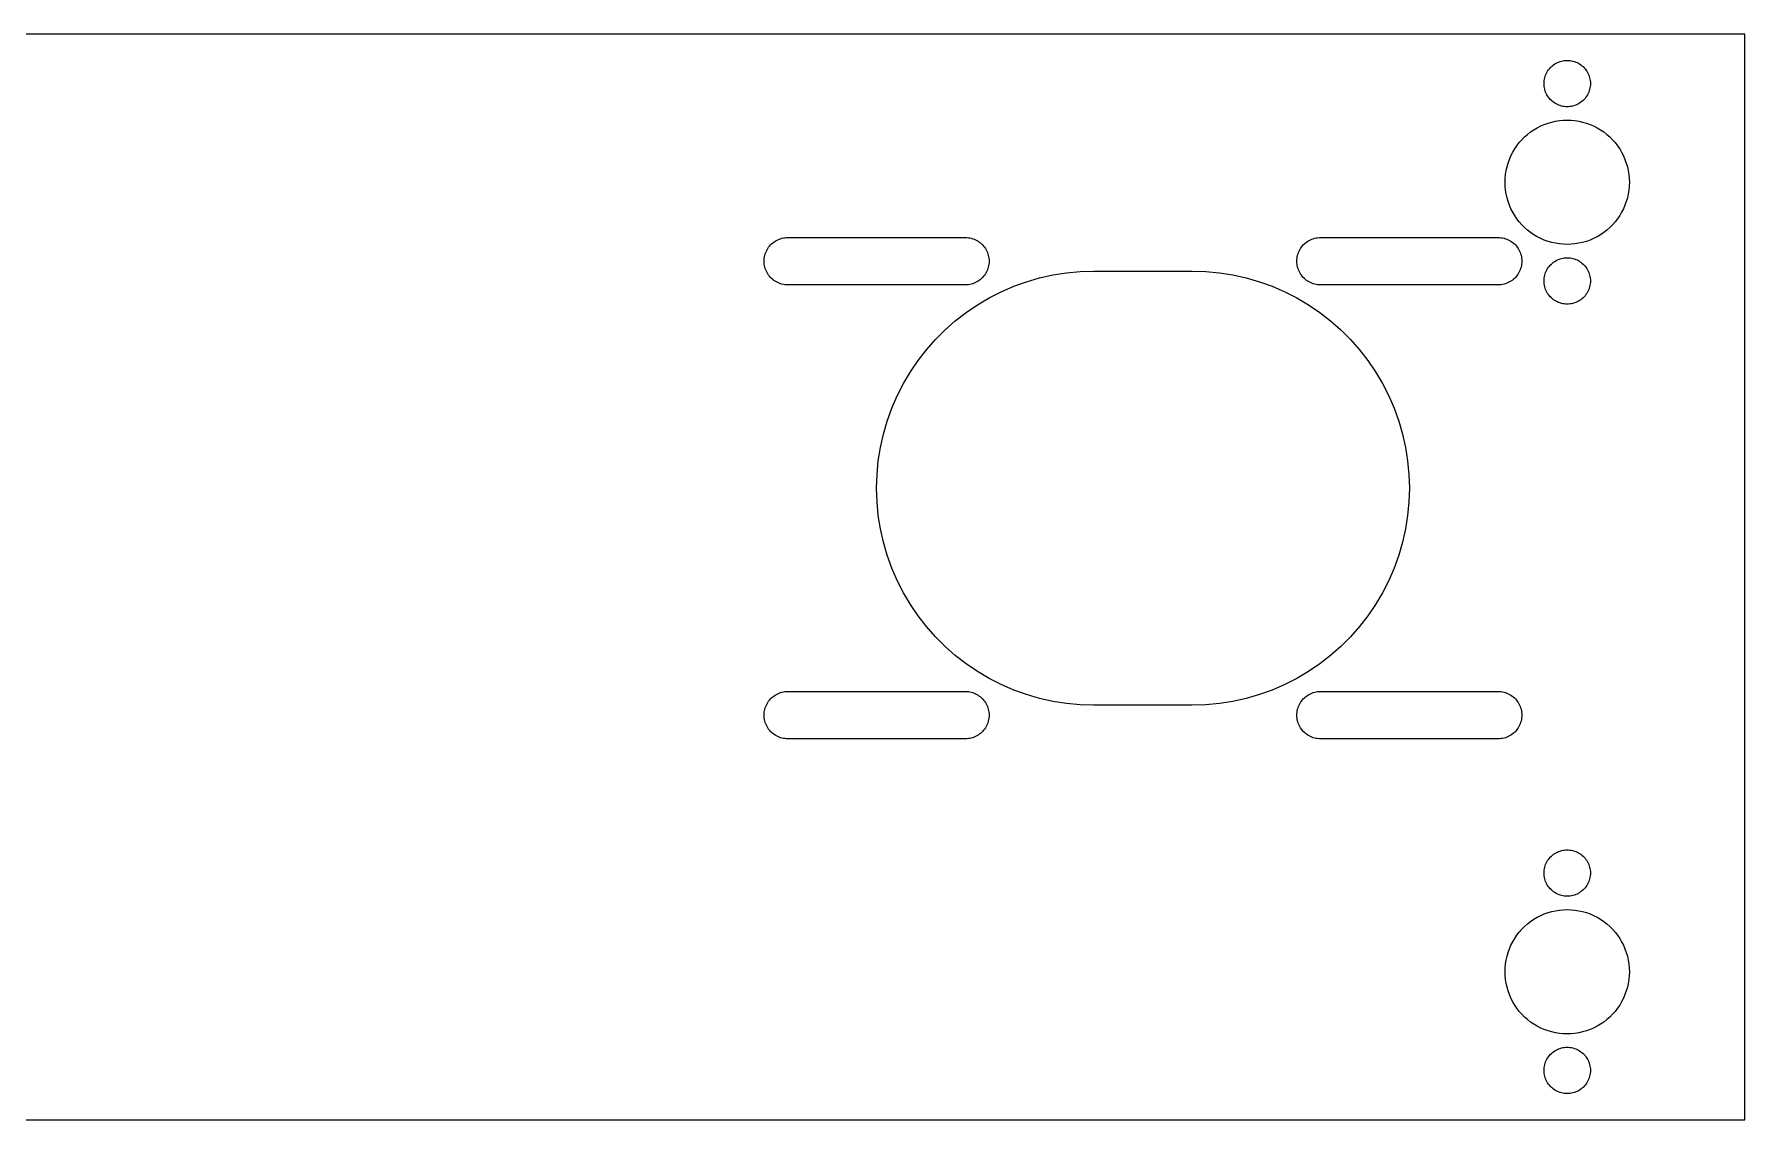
# Model space of a CAD drawing. Header units: metres. Extents: x 0 to 318, y 0 to 285.
# Drawn here: x 231.3 to 318, y 0 to 55 of the extents above; entities that cross this region are included whole.
import ezdxf

# ---------------------------------------------------------------- set-up
doc = ezdxf.new("R2010")
doc.units = ezdxf.units.M

msp = doc.modelspace()

# ---------------------------------------------------------------- linework, layer by layer
for p, q in [((318, 55), (0, 55)), ((318, 0), (318, 55)), ((307.883, 52.8631), (307.908, 52.9325)), ((307.908, 52.9325), (307.937, 53.0003)), ((307.937, 53.0003), (307.97, 53.0661)), ((307.97, 53.0661), (308.008, 53.1296)), ((308.008, 53.1296), (308.049, 53.1906)), ((308.049, 53.1906), (308.095, 53.249)), ((308.095, 53.249), (308.143, 53.3043)), ((308.143, 53.3043), (308.196, 53.3565)), ((308.196, 53.3565), (308.251, 53.4053)), ((308.251, 53.4053), (308.309, 53.4506)), ((308.309, 53.4506), (308.37, 53.4921)), ((308.37, 53.4921), (308.434, 53.5296)), ((308.434, 53.5296), (308.5, 53.5632)), ((308.5, 53.5632), (308.567, 53.5925)), ((308.567, 53.5925), (308.637, 53.6175)), ((308.637, 53.6175), (308.708, 53.6381)), ((308.708, 53.6381), (308.78, 53.6542)), ((308.78, 53.6542), (308.853, 53.6657)), ((308.853, 53.6657), (308.926, 53.6727)), ((308.926, 53.6727), (309, 53.675)), ((309, 53.675), (309.074, 53.6727)), ((309.074, 53.6727), (309.147, 53.6657)), ((309.147, 53.6657), (309.22, 53.6542)), ((309.22, 53.6542), (309.292, 53.6381)), ((309.292, 53.6381), (309.363, 53.6175)), ((309.363, 53.6175), (309.433, 53.5925)), ((309.433, 53.5925), (309.5, 53.5632)), ((309.5, 53.5632), (309.566, 53.5296)), ((309.566, 53.5296), (309.63, 53.4921)), ((309.63, 53.4921), (309.691, 53.4506)), ((309.691, 53.4506), (309.749, 53.4053)), ((309.749, 53.4053), (309.804, 53.3565)), ((309.804, 53.3565), (309.857, 53.3043)), ((309.857, 53.3043), (309.905, 53.249)), ((309.905, 53.249), (309.951, 53.1906)), ((309.951, 53.1906), (309.992, 53.1296)), ((309.992, 53.1296), (310.03, 53.0661)), ((310.03, 53.0661), (310.063, 53.0003)), ((310.063, 53.0003), (310.092, 52.9325)), ((310.092, 52.9325), (310.117, 52.8631)), ((307.825, 52.5), (307.827, 52.5738)), ((307.827, 52.4262), (307.825, 52.5)), ((307.827, 52.5738), (307.834, 52.6473)), ((307.834, 52.3527), (307.827, 52.4262)), ((307.834, 52.6473), (307.846, 52.7202)), ((307.846, 52.2798), (307.834, 52.3527)), ((307.846, 52.7202), (307.862, 52.7922)), ((307.862, 52.2078), (307.846, 52.2798)), ((307.862, 52.7922), (307.883, 52.8631)), ((307.883, 52.1369), (307.862, 52.2078)), ((307.908, 52.0674), (307.883, 52.1369)), ((307.937, 51.9997), (307.908, 52.0674)), ((310.092, 52.0674), (310.063, 51.9997)), ((310.117, 52.1369), (310.092, 52.0674)), ((310.117, 52.8631), (310.138, 52.7922)), ((310.138, 52.2078), (310.117, 52.1369)), ((310.138, 52.7922), (310.154, 52.7202)), ((310.154, 52.2798), (310.138, 52.2078)), ((310.154, 52.7202), (310.166, 52.6473)), ((310.166, 52.3527), (310.154, 52.2798)), ((310.166, 52.6473), (310.173, 52.5738)), ((310.173, 52.4262), (310.166, 52.3527)), ((310.173, 52.5738), (310.175, 52.5)), ((310.175, 52.5), (310.173, 52.4262)), ((307.97, 51.9339), (307.937, 51.9997)), ((308.008, 51.8704), (307.97, 51.9339)), ((308.049, 51.8093), (308.008, 51.8704)), ((308.095, 51.751), (308.049, 51.8093)), ((308.143, 51.6956), (308.095, 51.751)), ((308.196, 51.6434), (308.143, 51.6956)), ((308.251, 51.5946), (308.196, 51.6434)), ((308.309, 51.5494), (308.251, 51.5946)), ((308.37, 51.5079), (308.309, 51.5494)), ((308.434, 51.4703), (308.37, 51.5079)), ((308.5, 51.4368), (308.434, 51.4703)), ((308.567, 51.4075), (308.5, 51.4368)), ((308.637, 51.3825), (308.567, 51.4075)), ((308.708, 51.3619), (308.637, 51.3825)), ((308.78, 51.3458), (308.708, 51.3619)), ((308.853, 51.3343), (308.78, 51.3458)), ((308.926, 51.3273), (308.853, 51.3343)), ((309, 51.325), (308.926, 51.3273)), ((309.074, 51.3273), (309, 51.325)), ((309.147, 51.3343), (309.074, 51.3273)), ((309.22, 51.3458), (309.147, 51.3343)), ((309.292, 51.3619), (309.22, 51.3458)), ((309.363, 51.3825), (309.292, 51.3619)), ((309.433, 51.4075), (309.363, 51.3825)), ((309.5, 51.4368), (309.433, 51.4075)), ((309.566, 51.4703), (309.5, 51.4368)), ((309.63, 51.5079), (309.566, 51.4703)), ((309.691, 51.5494), (309.63, 51.5079)), ((309.749, 51.5946), (309.691, 51.5494)), ((309.804, 51.6434), (309.749, 51.5946)), ((309.857, 51.6956), (309.804, 51.6434)), ((309.905, 51.751), (309.857, 51.6956)), ((309.951, 51.8093), (309.905, 51.751)), ((309.992, 51.8704), (309.951, 51.8093)), ((310.03, 51.9339), (309.992, 51.8704)), ((310.063, 51.9997), (310.03, 51.9339)), ((307.482, 50.2604), (307.659, 50.3502)), ((307.659, 50.3502), (307.84, 50.4288)), ((307.84, 50.4288), (308.027, 50.4958)), ((308.027, 50.4958), (308.217, 50.551)), ((308.217, 50.551), (308.41, 50.5942)), ((308.41, 50.5942), (308.605, 50.6252)), ((308.605, 50.6252), (308.802, 50.6438)), ((308.802, 50.6438), (309, 50.65)), ((309, 50.65), (309.198, 50.6438)), ((309.198, 50.6438), (309.395, 50.6252)), ((309.395, 50.6252), (309.59, 50.5942)), ((309.59, 50.5942), (309.783, 50.551)), ((309.783, 50.551), (309.973, 50.4958)), ((309.973, 50.4958), (310.16, 50.4288)), ((310.16, 50.4288), (310.341, 50.3502)), ((310.341, 50.3502), (310.518, 50.2604)), ((306.452, 49.3515), (306.573, 49.5079)), ((306.573, 49.5079), (306.704, 49.6563)), ((306.704, 49.6563), (306.844, 49.7962)), ((306.844, 49.7962), (306.992, 49.9271)), ((306.992, 49.9271), (307.148, 50.0484)), ((307.148, 50.0484), (307.312, 50.1596)), ((307.312, 50.1596), (307.482, 50.2604)), ((310.518, 50.2604), (310.688, 50.1596)), ((310.688, 50.1596), (310.852, 50.0484)), ((310.852, 50.0484), (311.008, 49.9271)), ((311.008, 49.9271), (311.156, 49.7962)), ((311.156, 49.7962), (311.296, 49.6563)), ((311.296, 49.6563), (311.427, 49.5079)), ((311.427, 49.5079), (311.548, 49.3515)), ((306.004, 48.4734), (306.071, 48.6596)), ((306.071, 48.6596), (306.15, 48.8412)), ((306.15, 48.8412), (306.24, 49.0175)), ((306.24, 49.0175), (306.34, 49.1879)), ((306.34, 49.1879), (306.452, 49.3515)), ((311.548, 49.3515), (311.66, 49.1879)), ((311.66, 49.1879), (311.76, 49.0175)), ((311.76, 49.0175), (311.85, 48.8412)), ((311.85, 48.8412), (311.929, 48.6596)), ((311.929, 48.6596), (311.996, 48.4734)), ((305.85, 47.5), (305.856, 47.6978)), ((305.856, 47.6978), (305.875, 47.8948)), ((305.875, 47.8948), (305.906, 48.0902)), ((305.906, 48.0902), (305.949, 48.2834)), ((305.949, 48.2834), (306.004, 48.4734)), ((311.996, 48.4734), (312.051, 48.2834)), ((312.051, 48.2834), (312.094, 48.0902)), ((312.094, 48.0902), (312.125, 47.8948)), ((312.125, 47.8948), (312.144, 47.6978)), ((312.144, 47.6978), (312.15, 47.5)), ((305.856, 47.3022), (305.85, 47.5)), ((305.875, 47.1052), (305.856, 47.3022)), ((305.906, 46.9097), (305.875, 47.1052)), ((305.949, 46.7166), (305.906, 46.9097)), ((312.094, 46.9097), (312.051, 46.7166)), ((312.125, 47.1052), (312.094, 46.9097)), ((312.144, 47.3022), (312.125, 47.1052)), ((312.15, 47.5), (312.144, 47.3022)), ((306.004, 46.5266), (305.949, 46.7166)), ((306.071, 46.3404), (306.004, 46.5266)), ((306.15, 46.1588), (306.071, 46.3404)), ((306.24, 45.9825), (306.15, 46.1588)), ((306.34, 45.8121), (306.24, 45.9825)), ((311.76, 45.9825), (311.66, 45.8121)), ((311.85, 46.1588), (311.76, 45.9825)), ((311.929, 46.3404), (311.85, 46.1588)), ((311.996, 46.5266), (311.929, 46.3404)), ((312.051, 46.7166), (311.996, 46.5266)), ((306.452, 45.6485), (306.34, 45.8121)), ((306.573, 45.4921), (306.452, 45.6485)), ((306.704, 45.3437), (306.573, 45.4921)), ((306.844, 45.2037), (306.704, 45.3437)), ((306.992, 45.0729), (306.844, 45.2037)), ((311.156, 45.2037), (311.008, 45.0729)), ((311.296, 45.3437), (311.156, 45.2037)), ((311.427, 45.4921), (311.296, 45.3437)), ((311.548, 45.6485), (311.427, 45.4921)), ((311.66, 45.8121), (311.548, 45.6485)), ((268.529, 44.2053), (268.575, 44.2649)), ((268.575, 44.2649), (268.625, 44.3214)), ((268.625, 44.3214), (268.679, 44.3748)), ((268.679, 44.3748), (268.735, 44.4246)), ((268.735, 44.4246), (268.795, 44.4708)), ((268.795, 44.4708), (268.857, 44.5132)), ((268.857, 44.5132), (268.922, 44.5516)), ((268.922, 44.5516), (268.989, 44.5858)), ((268.989, 44.5858), (269.058, 44.6157)), ((269.058, 44.6157), (269.129, 44.6413)), ((269.129, 44.6413), (269.202, 44.6623)), ((269.202, 44.6623), (269.275, 44.6787)), ((269.275, 44.6787), (269.35, 44.6905)), ((269.35, 44.6905), (269.425, 44.6976)), ((269.425, 44.6976), (269.5, 44.7)), ((269.5, 44.7), (278.5, 44.7)), ((278.5, 44.7), (278.575, 44.6976)), ((278.575, 44.6976), (278.65, 44.6905)), ((278.65, 44.6905), (278.725, 44.6787)), ((278.725, 44.6787), (278.798, 44.6623)), ((278.798, 44.6623), (278.871, 44.6413)), ((278.871, 44.6413), (278.942, 44.6157)), ((278.942, 44.6157), (279.011, 44.5858)), ((279.011, 44.5858), (279.078, 44.5516)), ((279.078, 44.5516), (279.143, 44.5132)), ((279.143, 44.5132), (279.205, 44.4708)), ((279.205, 44.4708), (279.265, 44.4246)), ((279.265, 44.4246), (279.321, 44.3748)), ((279.321, 44.3748), (279.375, 44.3214)), ((279.375, 44.3214), (279.425, 44.2649)), ((279.425, 44.2649), (279.471, 44.2053)), ((295.529, 44.2053), (295.575, 44.2649)), ((295.575, 44.2649), (295.625, 44.3214)), ((295.625, 44.3214), (295.679, 44.3748)), ((295.679, 44.3748), (295.735, 44.4246)), ((295.735, 44.4246), (295.795, 44.4708)), ((295.795, 44.4708), (295.857, 44.5132)), ((295.857, 44.5132), (295.922, 44.5516)), ((295.922, 44.5516), (295.989, 44.5858)), ((295.989, 44.5858), (296.058, 44.6157)), ((296.058, 44.6157), (296.129, 44.6413)), ((296.129, 44.6413), (296.202, 44.6623)), ((296.202, 44.6623), (296.275, 44.6787)), ((296.275, 44.6787), (296.35, 44.6905)), ((296.35, 44.6905), (296.425, 44.6976)), ((296.425, 44.6976), (296.5, 44.7)), ((296.5, 44.7), (305.5, 44.7)), ((305.5, 44.7), (305.575, 44.6976)), ((305.575, 44.6976), (305.65, 44.6905)), ((305.65, 44.6905), (305.725, 44.6787)), ((305.725, 44.6787), (305.798, 44.6623)), ((305.798, 44.6623), (305.871, 44.6413)), ((305.871, 44.6413), (305.942, 44.6157)), ((305.942, 44.6157), (306.011, 44.5858)), ((306.011, 44.5858), (306.078, 44.5516)), ((306.078, 44.5516), (306.143, 44.5132)), ((306.143, 44.5132), (306.205, 44.4708)), ((306.205, 44.4708), (306.265, 44.4246)), ((306.265, 44.4246), (306.321, 44.3748)), ((306.321, 44.3748), (306.375, 44.3214)), ((306.375, 44.3214), (306.425, 44.2649)), ((306.425, 44.2649), (306.471, 44.2053)), ((307.148, 44.9516), (306.992, 45.0729)), ((307.312, 44.8404), (307.148, 44.9516)), ((307.482, 44.7396), (307.312, 44.8404)), ((307.659, 44.6498), (307.482, 44.7396)), ((307.84, 44.5712), (307.659, 44.6498)), ((308.027, 44.5042), (307.84, 44.5712)), ((308.217, 44.449), (308.027, 44.5042)), ((308.41, 44.4058), (308.217, 44.449)), ((308.605, 44.3748), (308.41, 44.4058)), ((308.802, 44.3562), (308.605, 44.3748)), ((309, 44.35), (308.802, 44.3562)), ((309.198, 44.3562), (309, 44.35)), ((309.395, 44.3748), (309.198, 44.3562)), ((309.59, 44.4058), (309.395, 44.3748)), ((309.783, 44.449), (309.59, 44.4058)), ((309.973, 44.5042), (309.783, 44.449)), ((310.16, 44.5712), (309.973, 44.5042)), ((310.341, 44.6498), (310.16, 44.5712)), ((310.518, 44.7396), (310.341, 44.6498)), ((310.688, 44.8404), (310.518, 44.7396)), ((310.852, 44.9516), (310.688, 44.8404)), ((311.008, 45.0729), (310.852, 44.9516)), ((268.3, 43.5), (268.302, 43.5753)), ((268.302, 43.4246), (268.3, 43.5)), ((268.302, 43.5753), (268.309, 43.6504)), ((268.309, 43.3496), (268.302, 43.4246)), ((268.309, 43.6504), (268.321, 43.7249)), ((268.321, 43.2751), (268.309, 43.3496)), ((268.321, 43.7249), (268.338, 43.7984)), ((268.338, 43.7984), (268.359, 43.8708)), ((268.359, 43.8708), (268.384, 43.9417)), ((268.384, 43.9417), (268.414, 44.0109)), ((268.414, 44.0109), (268.448, 44.0781)), ((268.448, 44.0781), (268.487, 44.143)), ((268.487, 44.143), (268.529, 44.2053)), ((279.471, 44.2053), (279.513, 44.143)), ((279.513, 44.143), (279.552, 44.0781)), ((279.552, 44.0781), (279.586, 44.0109)), ((279.586, 44.0109), (279.616, 43.9417)), ((279.616, 43.9417), (279.641, 43.8708)), ((279.641, 43.8708), (279.662, 43.7984)), ((279.662, 43.7984), (279.679, 43.7249)), ((279.679, 43.7249), (279.691, 43.6504)), ((279.691, 43.3496), (279.679, 43.2751)), ((279.691, 43.6504), (279.698, 43.5753)), ((279.698, 43.4246), (279.691, 43.3496)), ((279.698, 43.5753), (279.7, 43.5)), ((279.7, 43.5), (279.698, 43.4246)), ((295.3, 43.5), (295.302, 43.5753)), ((295.302, 43.4246), (295.3, 43.5)), ((295.302, 43.5753), (295.309, 43.6504)), ((295.309, 43.3496), (295.302, 43.4246)), ((295.309, 43.6504), (295.321, 43.7249)), ((295.321, 43.2751), (295.309, 43.3496)), ((295.321, 43.7249), (295.338, 43.7984)), ((295.338, 43.7984), (295.359, 43.8708)), ((295.359, 43.8708), (295.384, 43.9417)), ((295.384, 43.9417), (295.414, 44.0109)), ((295.414, 44.0109), (295.448, 44.0781)), ((295.448, 44.0781), (295.487, 44.143)), ((295.487, 44.143), (295.529, 44.2053)), ((306.471, 44.2053), (306.513, 44.143)), ((306.513, 44.143), (306.552, 44.0781)), ((306.552, 44.0781), (306.586, 44.0109)), ((306.586, 44.0109), (306.616, 43.9417)), ((306.616, 43.9417), (306.641, 43.8708)), ((306.641, 43.8708), (306.662, 43.7984)), ((306.662, 43.7984), (306.679, 43.7249)), ((306.679, 43.7249), (306.691, 43.6504)), ((306.691, 43.3496), (306.679, 43.2751)), ((306.691, 43.6504), (306.698, 43.5753)), ((306.698, 43.4246), (306.691, 43.3496)), ((306.698, 43.5753), (306.7, 43.5)), ((306.7, 43.5), (306.698, 43.4246)), ((308.143, 43.3043), (308.196, 43.3565)), ((308.196, 43.3565), (308.251, 43.4053)), ((308.251, 43.4053), (308.309, 43.4506)), ((308.309, 43.4506), (308.37, 43.4921)), ((308.37, 43.4921), (308.434, 43.5296)), ((308.434, 43.5296), (308.5, 43.5632)), ((308.5, 43.5632), (308.567, 43.5925)), ((308.567, 43.5925), (308.637, 43.6175)), ((308.637, 43.6175), (308.708, 43.6381)), ((308.708, 43.6381), (308.78, 43.6542)), ((308.78, 43.6542), (308.853, 43.6657)), ((308.853, 43.6657), (308.926, 43.6727)), ((308.926, 43.6727), (309, 43.675)), ((309, 43.675), (309.074, 43.6727)), ((309.074, 43.6727), (309.147, 43.6657)), ((309.147, 43.6657), (309.22, 43.6542)), ((309.22, 43.6542), (309.292, 43.6381)), ((309.292, 43.6381), (309.363, 43.6175)), ((309.363, 43.6175), (309.433, 43.5925)), ((309.433, 43.5925), (309.5, 43.5632)), ((309.5, 43.5632), (309.566, 43.5296)), ((309.566, 43.5296), (309.63, 43.4921)), ((309.63, 43.4921), (309.691, 43.4506)), ((309.691, 43.4506), (309.749, 43.4053)), ((309.749, 43.4053), (309.804, 43.3565)), ((309.804, 43.3565), (309.857, 43.3043)), ((268.338, 43.2016), (268.321, 43.2751)), ((268.359, 43.1292), (268.338, 43.2016)), ((268.384, 43.0582), (268.359, 43.1292)), ((268.414, 42.9891), (268.384, 43.0582)), ((268.448, 42.9219), (268.414, 42.9891)), ((268.487, 42.857), (268.448, 42.9219)), ((268.529, 42.7946), (268.487, 42.857)), ((268.575, 42.7351), (268.529, 42.7946)), ((268.625, 42.6785), (268.575, 42.7351)), ((268.679, 42.6252), (268.625, 42.6785)), ((268.735, 42.5754), (268.679, 42.6252)), ((268.795, 42.5292), (268.735, 42.5754)), ((268.857, 42.4868), (268.795, 42.5292)), ((268.922, 42.4484), (268.857, 42.4868)), ((279.143, 42.4868), (279.078, 42.4484)), ((279.205, 42.5292), (279.143, 42.4868)), ((279.265, 42.5754), (279.205, 42.5292)), ((279.321, 42.6252), (279.265, 42.5754)), ((279.375, 42.6785), (279.321, 42.6252)), ((279.425, 42.7351), (279.375, 42.6785)), ((279.471, 42.7946), (279.425, 42.7351)), ((279.513, 42.857), (279.471, 42.7946)), ((279.552, 42.9219), (279.513, 42.857)), ((279.586, 42.9891), (279.552, 42.9219)), ((279.616, 43.0582), (279.586, 42.9891)), ((279.641, 43.1292), (279.616, 43.0582)), ((279.662, 43.2016), (279.641, 43.1292)), ((279.679, 43.2751), (279.662, 43.2016)), ((281.601, 42.4616), (282.264, 42.6544)), ((282.264, 42.6544), (282.939, 42.8051)), ((282.939, 42.8051), (283.621, 42.9133)), ((283.621, 42.9133), (284.309, 42.9783)), ((284.309, 42.9783), (285, 43)), ((285, 43), (290, 43)), ((290, 43), (290.691, 42.9783)), ((290.691, 42.9783), (291.379, 42.9133)), ((291.379, 42.9133), (292.061, 42.8051)), ((292.061, 42.8051), (292.736, 42.6544)), ((292.736, 42.6544), (293.399, 42.4616)), ((295.338, 43.2016), (295.321, 43.2751)), ((295.359, 43.1292), (295.338, 43.2016)), ((295.384, 43.0582), (295.359, 43.1292)), ((295.414, 42.9891), (295.384, 43.0582)), ((295.448, 42.9219), (295.414, 42.9891)), ((295.487, 42.857), (295.448, 42.9219)), ((295.529, 42.7946), (295.487, 42.857)), ((295.575, 42.7351), (295.529, 42.7946)), ((295.625, 42.6785), (295.575, 42.7351)), ((295.679, 42.6252), (295.625, 42.6785)), ((295.735, 42.5754), (295.679, 42.6252)), ((295.795, 42.5292), (295.735, 42.5754)), ((295.857, 42.4868), (295.795, 42.5292)), ((295.922, 42.4484), (295.857, 42.4868)), ((306.143, 42.4868), (306.078, 42.4484)), ((306.205, 42.5292), (306.143, 42.4868)), ((306.265, 42.5754), (306.205, 42.5292)), ((306.321, 42.6252), (306.265, 42.5754)), ((306.375, 42.6785), (306.321, 42.6252)), ((306.425, 42.7351), (306.375, 42.6785)), ((306.471, 42.7946), (306.425, 42.7351)), ((306.513, 42.857), (306.471, 42.7946)), ((306.552, 42.9219), (306.513, 42.857)), ((306.586, 42.9891), (306.552, 42.9219)), ((306.616, 43.0582), (306.586, 42.9891)), ((306.641, 43.1292), (306.616, 43.0582)), ((306.662, 43.2016), (306.641, 43.1292)), ((306.679, 43.2751), (306.662, 43.2016)), ((307.825, 42.5), (307.827, 42.5738)), ((307.827, 42.4262), (307.825, 42.5)), ((307.827, 42.5738), (307.834, 42.6473)), ((307.834, 42.6473), (307.846, 42.7202)), ((307.846, 42.7202), (307.862, 42.7922)), ((307.862, 42.7922), (307.883, 42.8631)), ((307.883, 42.8631), (307.908, 42.9325)), ((307.908, 42.9325), (307.937, 43.0003)), ((307.937, 43.0003), (307.97, 43.0661)), ((307.97, 43.0661), (308.008, 43.1296)), ((308.008, 43.1296), (308.049, 43.1906)), ((308.049, 43.1906), (308.095, 43.249)), ((308.095, 43.249), (308.143, 43.3043)), ((309.857, 43.3043), (309.905, 43.249)), ((309.905, 43.249), (309.951, 43.1906)), ((309.951, 43.1906), (309.992, 43.1296)), ((309.992, 43.1296), (310.03, 43.0661)), ((310.03, 43.0661), (310.063, 43.0003)), ((310.063, 43.0003), (310.092, 42.9325)), ((310.092, 42.9325), (310.117, 42.8631)), ((310.117, 42.8631), (310.138, 42.7922)), ((310.138, 42.7922), (310.154, 42.7202)), ((310.154, 42.7202), (310.166, 42.6473)), ((310.166, 42.6473), (310.173, 42.5738)), ((310.173, 42.5738), (310.175, 42.5)), ((310.175, 42.5), (310.173, 42.4262)), ((268.989, 42.4142), (268.922, 42.4484)), ((269.058, 42.3843), (268.989, 42.4142)), ((269.129, 42.3587), (269.058, 42.3843)), ((269.202, 42.3377), (269.129, 42.3587)), ((269.275, 42.3212), (269.202, 42.3377)), ((269.35, 42.3094), (269.275, 42.3212)), ((269.425, 42.3024), (269.35, 42.3094)), ((269.5, 42.3), (269.425, 42.3024)), ((278.5, 42.3), (269.5, 42.3)), ((278.575, 42.3024), (278.5, 42.3)), ((278.65, 42.3094), (278.575, 42.3024)), ((278.725, 42.3212), (278.65, 42.3094)), ((278.798, 42.3377), (278.725, 42.3212)), ((278.871, 42.3587), (278.798, 42.3377)), ((278.942, 42.3843), (278.871, 42.3587)), ((279.011, 42.4142), (278.942, 42.3843)), ((279.078, 42.4484), (279.011, 42.4142)), ((279.106, 41.2876), (279.701, 41.6394)), ((279.701, 41.6394), (280.316, 41.9531)), ((280.316, 41.9531), (280.951, 42.2275)), ((280.951, 42.2275), (281.601, 42.4616)), ((293.399, 42.4616), (294.049, 42.2275)), ((294.049, 42.2275), (294.684, 41.9531)), ((294.684, 41.9531), (295.299, 41.6394)), ((295.299, 41.6394), (295.894, 41.2876)), ((295.989, 42.4142), (295.922, 42.4484)), ((296.058, 42.3843), (295.989, 42.4142)), ((296.129, 42.3587), (296.058, 42.3843)), ((296.202, 42.3377), (296.129, 42.3587)), ((296.275, 42.3212), (296.202, 42.3377)), ((296.35, 42.3094), (296.275, 42.3212)), ((296.425, 42.3024), (296.35, 42.3094)), ((296.5, 42.3), (296.425, 42.3024)), ((305.5, 42.3), (296.5, 42.3)), ((305.575, 42.3024), (305.5, 42.3)), ((305.65, 42.3094), (305.575, 42.3024)), ((305.725, 42.3212), (305.65, 42.3094)), ((305.798, 42.3377), (305.725, 42.3212)), ((305.871, 42.3587), (305.798, 42.3377)), ((305.942, 42.3843), (305.871, 42.3587)), ((306.011, 42.4142), (305.942, 42.3843)), ((306.078, 42.4484), (306.011, 42.4142)), ((307.834, 42.3527), (307.827, 42.4262)), ((307.846, 42.2798), (307.834, 42.3527)), ((307.862, 42.2078), (307.846, 42.2798)), ((307.883, 42.1369), (307.862, 42.2078)), ((307.908, 42.0674), (307.883, 42.1369)), ((307.937, 41.9997), (307.908, 42.0674)), ((307.97, 41.9339), (307.937, 41.9997)), ((308.008, 41.8704), (307.97, 41.9339)), ((308.049, 41.8093), (308.008, 41.8704)), ((308.095, 41.751), (308.049, 41.8093)), ((308.143, 41.6956), (308.095, 41.751)), ((308.196, 41.6434), (308.143, 41.6956)), ((308.251, 41.5946), (308.196, 41.6434)), ((309.804, 41.6434), (309.749, 41.5946)), ((309.857, 41.6956), (309.804, 41.6434)), ((309.905, 41.751), (309.857, 41.6956)), ((309.951, 41.8093), (309.905, 41.751)), ((309.992, 41.8704), (309.951, 41.8093)), ((310.03, 41.9339), (309.992, 41.8704)), ((310.063, 41.9997), (310.03, 41.9339)), ((310.092, 42.0674), (310.063, 41.9997)), ((310.117, 42.1369), (310.092, 42.0674)), ((310.138, 42.2078), (310.117, 42.1369)), ((310.154, 42.2798), (310.138, 42.2078)), ((310.166, 42.3527), (310.154, 42.2798)), ((310.173, 42.4262), (310.166, 42.3527)), ((277.988, 40.4756), (278.534, 40.8992)), ((278.534, 40.8992), (279.106, 41.2876)), ((295.894, 41.2876), (296.466, 40.8992)), ((296.466, 40.8992), (297.012, 40.4756)), ((308.309, 41.5494), (308.251, 41.5946)), ((308.37, 41.5079), (308.309, 41.5494)), ((308.434, 41.4703), (308.37, 41.5079)), ((308.5, 41.4368), (308.434, 41.4703)), ((308.567, 41.4075), (308.5, 41.4368)), ((308.637, 41.3825), (308.567, 41.4075)), ((308.708, 41.3619), (308.637, 41.3825)), ((308.78, 41.3458), (308.708, 41.3619)), ((308.853, 41.3343), (308.78, 41.3458)), ((308.926, 41.3273), (308.853, 41.3343)), ((309, 41.325), (308.926, 41.3273)), ((309.074, 41.3273), (309, 41.325)), ((309.147, 41.3343), (309.074, 41.3273)), ((309.22, 41.3458), (309.147, 41.3343)), ((309.292, 41.3619), (309.22, 41.3458)), ((309.363, 41.3825), (309.292, 41.3619)), ((309.433, 41.4075), (309.363, 41.3825)), ((309.5, 41.4368), (309.433, 41.4075)), ((309.566, 41.4703), (309.5, 41.4368)), ((309.63, 41.5079), (309.566, 41.4703)), ((309.691, 41.5494), (309.63, 41.5079)), ((309.749, 41.5946), (309.691, 41.5494)), ((276.981, 39.53), (277.47, 40.0186)), ((277.47, 40.0186), (277.988, 40.4756)), ((297.012, 40.4756), (297.53, 40.0186)), ((297.53, 40.0186), (298.019, 39.53)), ((276.101, 38.4656), (276.524, 39.0117)), ((276.524, 39.0117), (276.981, 39.53)), ((298.019, 39.53), (298.476, 39.0117)), ((298.476, 39.0117), (298.899, 38.4656)), ((275.712, 37.8941), (276.101, 38.4656)), ((298.899, 38.4656), (299.288, 37.8941)), ((275.047, 36.6836), (275.361, 37.2993)), ((275.361, 37.2993), (275.712, 37.8941)), ((299.288, 37.8941), (299.639, 37.2993)), ((299.639, 37.2993), (299.953, 36.6836)), ((274.772, 36.0494), (275.047, 36.6836)), ((299.953, 36.6836), (300.228, 36.0494)), ((274.538, 35.3992), (274.772, 36.0494)), ((300.228, 36.0494), (300.462, 35.3992)), ((274.195, 34.0612), (274.346, 34.7356)), ((274.346, 34.7356), (274.538, 35.3992)), ((300.462, 35.3992), (300.654, 34.7356)), ((300.654, 34.7356), (300.805, 34.0612)), ((274.087, 33.3787), (274.195, 34.0612)), ((300.805, 34.0612), (300.913, 33.3787)), ((274.022, 32.6907), (274.087, 33.3787)), ((300.913, 33.3787), (300.978, 32.6907)), ((274, 32), (274.022, 32.6907)), ((300.978, 32.6907), (301, 32)), ((274.022, 31.3093), (274, 32)), ((274.087, 30.6213), (274.022, 31.3093)), ((300.978, 31.3093), (300.913, 30.6213)), ((301, 32), (300.978, 31.3093)), ((274.195, 29.9388), (274.087, 30.6213)), ((300.913, 30.6213), (300.805, 29.9388)), ((274.346, 29.2644), (274.195, 29.9388)), ((300.805, 29.9388), (300.654, 29.2644)), ((274.538, 28.6008), (274.346, 29.2644)), ((300.654, 29.2644), (300.462, 28.6008)), ((274.772, 27.9506), (274.538, 28.6008)), ((275.047, 27.3164), (274.772, 27.9506)), ((300.228, 27.9506), (299.953, 27.3164)), ((300.462, 28.6008), (300.228, 27.9506)), ((275.361, 26.7007), (275.047, 27.3164)), ((299.953, 27.3164), (299.639, 26.7007)), ((275.712, 26.1059), (275.361, 26.7007)), ((276.101, 25.5344), (275.712, 26.1059)), ((299.288, 26.1059), (298.899, 25.5344)), ((299.639, 26.7007), (299.288, 26.1059)), ((276.524, 24.9883), (276.101, 25.5344)), ((298.899, 25.5344), (298.476, 24.9883)), ((276.981, 24.47), (276.524, 24.9883)), ((277.47, 23.9814), (276.981, 24.47)), ((298.019, 24.47), (297.53, 23.9814)), ((298.476, 24.9883), (298.019, 24.47)), ((277.988, 23.5244), (277.47, 23.9814)), ((278.534, 23.1008), (277.988, 23.5244)), ((297.012, 23.5244), (296.466, 23.1008)), ((297.53, 23.9814), (297.012, 23.5244)), ((279.106, 22.7124), (278.534, 23.1008)), ((279.701, 22.3606), (279.106, 22.7124)), ((295.894, 22.7124), (295.299, 22.3606)), ((296.466, 23.1008), (295.894, 22.7124)), ((269.202, 21.6623), (269.275, 21.6788)), ((269.275, 21.6788), (269.35, 21.6906)), ((269.35, 21.6906), (269.425, 21.6976)), ((269.425, 21.6976), (269.5, 21.7)), ((269.5, 21.7), (278.5, 21.7)), ((278.5, 21.7), (278.575, 21.6976)), ((278.575, 21.6976), (278.65, 21.6906)), ((278.65, 21.6906), (278.725, 21.6788)), ((278.725, 21.6788), (278.798, 21.6623)), ((280.316, 22.0469), (279.701, 22.3606)), ((280.951, 21.7725), (280.316, 22.0469)), ((281.601, 21.5384), (280.951, 21.7725)), ((294.049, 21.7725), (293.399, 21.5384)), ((294.684, 22.0469), (294.049, 21.7725)), ((295.299, 22.3606), (294.684, 22.0469)), ((296.202, 21.6623), (296.275, 21.6788)), ((296.275, 21.6788), (296.35, 21.6906)), ((296.35, 21.6906), (296.425, 21.6976)), ((296.425, 21.6976), (296.5, 21.7)), ((296.5, 21.7), (305.5, 21.7)), ((305.5, 21.7), (305.575, 21.6976)), ((305.575, 21.6976), (305.65, 21.6906)), ((305.65, 21.6906), (305.725, 21.6788)), ((305.725, 21.6788), (305.798, 21.6623)), ((268.338, 20.7984), (268.359, 20.8708)), ((268.359, 20.8708), (268.384, 20.9418)), ((268.384, 20.9418), (268.414, 21.0109)), ((268.414, 21.0109), (268.448, 21.0781)), ((268.448, 21.0781), (268.487, 21.143)), ((268.487, 21.143), (268.529, 21.2054)), ((268.529, 21.2054), (268.575, 21.2649)), ((268.575, 21.2649), (268.625, 21.3215)), ((268.625, 21.3215), (268.679, 21.3748)), ((268.679, 21.3748), (268.735, 21.4246)), ((268.735, 21.4246), (268.795, 21.4708)), ((268.795, 21.4708), (268.857, 21.5132)), ((268.857, 21.5132), (268.922, 21.5516)), ((268.922, 21.5516), (268.989, 21.5858)), ((268.989, 21.5858), (269.058, 21.6157)), ((269.058, 21.6157), (269.129, 21.6413)), ((269.129, 21.6413), (269.202, 21.6623)), ((278.798, 21.6623), (278.871, 21.6413)), ((278.871, 21.6413), (278.942, 21.6157)), ((278.942, 21.6157), (279.011, 21.5858)), ((279.011, 21.5858), (279.078, 21.5516)), ((279.078, 21.5516), (279.143, 21.5132)), ((279.143, 21.5132), (279.205, 21.4708)), ((279.205, 21.4708), (279.265, 21.4246)), ((279.265, 21.4246), (279.321, 21.3748)), ((279.321, 21.3748), (279.375, 21.3215)), ((279.375, 21.3215), (279.425, 21.2649)), ((279.425, 21.2649), (279.471, 21.2054)), ((279.471, 21.2054), (279.513, 21.143)), ((279.513, 21.143), (279.552, 21.0781)), ((279.552, 21.0781), (279.586, 21.0109)), ((279.586, 21.0109), (279.616, 20.9418)), ((279.616, 20.9418), (279.641, 20.8708)), ((279.641, 20.8708), (279.662, 20.7984)), ((282.264, 21.3456), (281.601, 21.5384)), ((282.939, 21.1949), (282.264, 21.3456)), ((283.621, 21.0867), (282.939, 21.1949)), ((284.309, 21.0217), (283.621, 21.0867)), ((285, 21), (284.309, 21.0217)), ((290, 21), (285, 21)), ((290.691, 21.0217), (290, 21)), ((291.379, 21.0867), (290.691, 21.0217)), ((292.061, 21.1949), (291.379, 21.0867)), ((292.736, 21.3456), (292.061, 21.1949)), ((293.399, 21.5384), (292.736, 21.3456)), ((295.338, 20.7984), (295.359, 20.8708)), ((295.359, 20.8708), (295.384, 20.9418)), ((295.384, 20.9418), (295.414, 21.0109)), ((295.414, 21.0109), (295.448, 21.0781)), ((295.448, 21.0781), (295.487, 21.143)), ((295.487, 21.143), (295.529, 21.2054)), ((295.529, 21.2054), (295.575, 21.2649)), ((295.575, 21.2649), (295.625, 21.3215)), ((295.625, 21.3215), (295.679, 21.3748)), ((295.679, 21.3748), (295.735, 21.4246)), ((295.735, 21.4246), (295.795, 21.4708)), ((295.795, 21.4708), (295.857, 21.5132)), ((295.857, 21.5132), (295.922, 21.5516)), ((295.922, 21.5516), (295.989, 21.5858)), ((295.989, 21.5858), (296.058, 21.6157)), ((296.058, 21.6157), (296.129, 21.6413)), ((296.129, 21.6413), (296.202, 21.6623)), ((305.798, 21.6623), (305.871, 21.6413)), ((305.871, 21.6413), (305.942, 21.6157)), ((305.942, 21.6157), (306.011, 21.5858)), ((306.011, 21.5858), (306.078, 21.5516)), ((306.078, 21.5516), (306.143, 21.5132)), ((306.143, 21.5132), (306.205, 21.4708)), ((306.205, 21.4708), (306.265, 21.4246)), ((306.265, 21.4246), (306.321, 21.3748)), ((306.321, 21.3748), (306.375, 21.3215)), ((306.375, 21.3215), (306.425, 21.2649)), ((306.425, 21.2649), (306.471, 21.2054)), ((306.471, 21.2054), (306.513, 21.143)), ((306.513, 21.143), (306.552, 21.0781)), ((306.552, 21.0781), (306.586, 21.0109)), ((306.586, 21.0109), (306.616, 20.9418)), ((306.616, 20.9418), (306.641, 20.8708)), ((306.641, 20.8708), (306.662, 20.7984)), ((268.3, 20.5), (268.302, 20.5754)), ((268.302, 20.4247), (268.3, 20.5)), ((268.302, 20.5754), (268.309, 20.6504)), ((268.309, 20.3496), (268.302, 20.4247)), ((268.309, 20.6504), (268.321, 20.7249)), ((268.321, 20.2751), (268.309, 20.3496)), ((268.321, 20.7249), (268.338, 20.7984)), ((268.338, 20.2016), (268.321, 20.2751)), ((268.359, 20.1292), (268.338, 20.2016)), ((268.384, 20.0583), (268.359, 20.1292)), ((268.414, 19.9891), (268.384, 20.0583)), ((268.448, 19.9219), (268.414, 19.9891)), ((279.586, 19.9891), (279.552, 19.9219)), ((279.616, 20.0583), (279.586, 19.9891)), ((279.641, 20.1292), (279.616, 20.0583)), ((279.662, 20.2016), (279.641, 20.1292)), ((279.662, 20.7984), (279.679, 20.7249)), ((279.679, 20.2751), (279.662, 20.2016)), ((279.679, 20.7249), (279.691, 20.6504)), ((279.691, 20.3496), (279.679, 20.2751)), ((279.691, 20.6504), (279.698, 20.5754)), ((279.698, 20.4247), (279.691, 20.3496)), ((279.698, 20.5754), (279.7, 20.5)), ((279.7, 20.5), (279.698, 20.4247)), ((295.3, 20.5), (295.302, 20.5754)), ((295.302, 20.4247), (295.3, 20.5)), ((295.302, 20.5754), (295.309, 20.6504)), ((295.309, 20.3496), (295.302, 20.4247)), ((295.309, 20.6504), (295.321, 20.7249)), ((295.321, 20.2751), (295.309, 20.3496)), ((295.321, 20.7249), (295.338, 20.7984)), ((295.338, 20.2016), (295.321, 20.2751)), ((295.359, 20.1292), (295.338, 20.2016)), ((295.384, 20.0583), (295.359, 20.1292)), ((295.414, 19.9891), (295.384, 20.0583)), ((295.448, 19.9219), (295.414, 19.9891)), ((306.586, 19.9891), (306.552, 19.9219)), ((306.616, 20.0583), (306.586, 19.9891)), ((306.641, 20.1292), (306.616, 20.0583)), ((306.662, 20.2016), (306.641, 20.1292)), ((306.662, 20.7984), (306.679, 20.7249)), ((306.679, 20.2751), (306.662, 20.2016)), ((306.679, 20.7249), (306.691, 20.6504)), ((306.691, 20.3496), (306.679, 20.2751)), ((306.691, 20.6504), (306.698, 20.5754)), ((306.698, 20.4247), (306.691, 20.3496)), ((306.698, 20.5754), (306.7, 20.5)), ((306.7, 20.5), (306.698, 20.4247)), ((268.487, 19.857), (268.448, 19.9219)), ((268.529, 19.7947), (268.487, 19.857)), ((268.575, 19.7351), (268.529, 19.7947)), ((268.625, 19.6786), (268.575, 19.7351)), ((268.679, 19.6252), (268.625, 19.6786)), ((268.735, 19.5754), (268.679, 19.6252)), ((268.795, 19.5292), (268.735, 19.5754)), ((268.857, 19.4868), (268.795, 19.5292)), ((268.922, 19.4484), (268.857, 19.4868)), ((268.989, 19.4142), (268.922, 19.4484)), ((269.058, 19.3843), (268.989, 19.4142)), ((269.129, 19.3587), (269.058, 19.3843)), ((269.202, 19.3377), (269.129, 19.3587)), ((269.275, 19.3213), (269.202, 19.3377)), ((269.35, 19.3095), (269.275, 19.3213)), ((269.425, 19.3024), (269.35, 19.3095)), ((269.5, 19.3), (269.425, 19.3024)), ((278.5, 19.3), (269.5, 19.3)), ((278.575, 19.3024), (278.5, 19.3)), ((278.65, 19.3095), (278.575, 19.3024)), ((278.725, 19.3213), (278.65, 19.3095)), ((278.798, 19.3377), (278.725, 19.3213)), ((278.871, 19.3587), (278.798, 19.3377)), ((278.942, 19.3843), (278.871, 19.3587)), ((279.011, 19.4142), (278.942, 19.3843)), ((279.078, 19.4484), (279.011, 19.4142)), ((279.143, 19.4868), (279.078, 19.4484)), ((279.205, 19.5292), (279.143, 19.4868)), ((279.265, 19.5754), (279.205, 19.5292)), ((279.321, 19.6252), (279.265, 19.5754)), ((279.375, 19.6786), (279.321, 19.6252)), ((279.425, 19.7351), (279.375, 19.6786)), ((279.471, 19.7947), (279.425, 19.7351)), ((279.513, 19.857), (279.471, 19.7947)), ((279.552, 19.9219), (279.513, 19.857)), ((295.487, 19.857), (295.448, 19.9219)), ((295.529, 19.7947), (295.487, 19.857)), ((295.575, 19.7351), (295.529, 19.7947)), ((295.625, 19.6786), (295.575, 19.7351)), ((295.679, 19.6252), (295.625, 19.6786)), ((295.735, 19.5754), (295.679, 19.6252)), ((295.795, 19.5292), (295.735, 19.5754)), ((295.857, 19.4868), (295.795, 19.5292)), ((295.922, 19.4484), (295.857, 19.4868)), ((295.989, 19.4142), (295.922, 19.4484)), ((296.058, 19.3843), (295.989, 19.4142)), ((296.129, 19.3587), (296.058, 19.3843)), ((296.202, 19.3377), (296.129, 19.3587)), ((296.275, 19.3213), (296.202, 19.3377)), ((296.35, 19.3095), (296.275, 19.3213)), ((296.425, 19.3024), (296.35, 19.3095)), ((296.5, 19.3), (296.425, 19.3024)), ((305.5, 19.3), (296.5, 19.3)), ((305.575, 19.3024), (305.5, 19.3)), ((305.65, 19.3095), (305.575, 19.3024)), ((305.725, 19.3213), (305.65, 19.3095)), ((305.798, 19.3377), (305.725, 19.3213)), ((305.871, 19.3587), (305.798, 19.3377)), ((305.942, 19.3843), (305.871, 19.3587)), ((306.011, 19.4142), (305.942, 19.3843)), ((306.078, 19.4484), (306.011, 19.4142)), ((306.143, 19.4868), (306.078, 19.4484)), ((306.205, 19.5292), (306.143, 19.4868)), ((306.265, 19.5754), (306.205, 19.5292)), ((306.321, 19.6252), (306.265, 19.5754)), ((306.375, 19.6786), (306.321, 19.6252)), ((306.425, 19.7351), (306.375, 19.6786)), ((306.471, 19.7947), (306.425, 19.7351)), ((306.513, 19.857), (306.471, 19.7947)), ((306.552, 19.9219), (306.513, 19.857)), ((307.937, 13.0003), (307.97, 13.0661)), ((307.97, 13.0661), (308.008, 13.1296)), ((308.008, 13.1296), (308.049, 13.1906)), ((308.049, 13.1906), (308.095, 13.249)), ((308.095, 13.249), (308.143, 13.3043)), ((308.143, 13.3043), (308.196, 13.3565)), ((308.196, 13.3565), (308.251, 13.4053)), ((308.251, 13.4053), (308.309, 13.4506)), ((308.309, 13.4506), (308.37, 13.4921)), ((308.37, 13.4921), (308.434, 13.5296)), ((308.434, 13.5296), (308.5, 13.5632)), ((308.5, 13.5632), (308.567, 13.5925)), ((308.567, 13.5925), (308.637, 13.6175)), ((308.637, 13.6175), (308.708, 13.6381)), ((308.708, 13.6381), (308.78, 13.6542)), ((308.78, 13.6542), (308.853, 13.6657)), ((308.853, 13.6657), (308.926, 13.6727)), ((308.926, 13.6727), (309, 13.675)), ((309, 13.675), (309.074, 13.6727)), ((309.074, 13.6727), (309.147, 13.6657)), ((309.147, 13.6657), (309.22, 13.6542)), ((309.22, 13.6542), (309.292, 13.6381)), ((309.292, 13.6381), (309.363, 13.6175)), ((309.363, 13.6175), (309.433, 13.5925)), ((309.433, 13.5925), (309.5, 13.5632)), ((309.5, 13.5632), (309.566, 13.5296)), ((309.566, 13.5296), (309.63, 13.4921)), ((309.63, 13.4921), (309.691, 13.4506)), ((309.691, 13.4506), (309.749, 13.4053)), ((309.749, 13.4053), (309.804, 13.3565)), ((309.804, 13.3565), (309.857, 13.3043)), ((309.857, 13.3043), (309.905, 13.249)), ((309.905, 13.249), (309.951, 13.1906)), ((309.951, 13.1906), (309.992, 13.1296)), ((309.992, 13.1296), (310.03, 13.0661)), ((310.03, 13.0661), (310.063, 13.0003)), ((307.825, 12.5), (307.827, 12.5738)), ((307.827, 12.4262), (307.825, 12.5)), ((307.827, 12.5738), (307.834, 12.6473)), ((307.834, 12.3527), (307.827, 12.4262)), ((307.834, 12.6473), (307.846, 12.7202)), ((307.846, 12.2798), (307.834, 12.3527)), ((307.846, 12.7202), (307.862, 12.7922)), ((307.862, 12.2078), (307.846, 12.2798)), ((307.862, 12.7922), (307.883, 12.8631)), ((307.883, 12.1369), (307.862, 12.2078)), ((307.883, 12.8631), (307.908, 12.9325)), ((307.908, 12.0674), (307.883, 12.1369)), ((307.908, 12.9325), (307.937, 13.0003)), ((310.063, 13.0003), (310.092, 12.9325)), ((310.092, 12.9325), (310.117, 12.8631)), ((310.117, 12.1369), (310.092, 12.0674)), ((310.117, 12.8631), (310.138, 12.7922)), ((310.138, 12.2078), (310.117, 12.1369)), ((310.138, 12.7922), (310.154, 12.7202)), ((310.154, 12.2798), (310.138, 12.2078)), ((310.154, 12.7202), (310.166, 12.6473)), ((310.166, 12.3527), (310.154, 12.2798)), ((310.166, 12.6473), (310.173, 12.5738)), ((310.173, 12.4262), (310.166, 12.3527)), ((310.173, 12.5738), (310.175, 12.5)), ((310.175, 12.5), (310.173, 12.4262)), ((307.937, 11.9997), (307.908, 12.0674)), ((307.97, 11.9339), (307.937, 11.9997)), ((308.008, 11.8704), (307.97, 11.9339)), ((308.049, 11.8093), (308.008, 11.8704)), ((308.095, 11.751), (308.049, 11.8093)), ((308.143, 11.6956), (308.095, 11.751)), ((308.196, 11.6434), (308.143, 11.6956)), ((308.251, 11.5946), (308.196, 11.6434)), ((308.309, 11.5494), (308.251, 11.5946)), ((308.37, 11.5079), (308.309, 11.5494)), ((308.434, 11.4703), (308.37, 11.5079)), ((308.5, 11.4368), (308.434, 11.4703)), ((308.567, 11.4075), (308.5, 11.4368)), ((308.637, 11.3825), (308.567, 11.4075)), ((308.708, 11.3619), (308.637, 11.3825)), ((308.78, 11.3458), (308.708, 11.3619)), ((308.853, 11.3343), (308.78, 11.3458)), ((308.926, 11.3273), (308.853, 11.3343)), ((309, 11.325), (308.926, 11.3273)), ((309.074, 11.3273), (309, 11.325)), ((309.147, 11.3343), (309.074, 11.3273)), ((309.22, 11.3458), (309.147, 11.3343)), ((309.292, 11.3619), (309.22, 11.3458)), ((309.363, 11.3825), (309.292, 11.3619)), ((309.433, 11.4075), (309.363, 11.3825)), ((309.5, 11.4368), (309.433, 11.4075)), ((309.566, 11.4703), (309.5, 11.4368)), ((309.63, 11.5079), (309.566, 11.4703)), ((309.691, 11.5494), (309.63, 11.5079)), ((309.749, 11.5946), (309.691, 11.5494)), ((309.804, 11.6434), (309.749, 11.5946)), ((309.857, 11.6956), (309.804, 11.6434)), ((309.905, 11.751), (309.857, 11.6956)), ((309.951, 11.8093), (309.905, 11.751)), ((309.992, 11.8704), (309.951, 11.8093)), ((310.03, 11.9339), (309.992, 11.8704)), ((310.063, 11.9997), (310.03, 11.9339)), ((310.092, 12.0674), (310.063, 11.9997)), ((307.659, 10.3502), (307.84, 10.4288)), ((307.84, 10.4288), (308.027, 10.4958)), ((308.027, 10.4958), (308.217, 10.551)), ((308.217, 10.551), (308.41, 10.5942)), ((308.41, 10.5942), (308.605, 10.6252)), ((308.605, 10.6252), (308.802, 10.6438)), ((308.802, 10.6438), (309, 10.65)), ((309, 10.65), (309.198, 10.6438)), ((309.198, 10.6438), (309.395, 10.6252)), ((309.395, 10.6252), (309.59, 10.5942)), ((309.59, 10.5942), (309.783, 10.551)), ((309.783, 10.551), (309.973, 10.4958)), ((309.973, 10.4958), (310.16, 10.4288)), ((310.16, 10.4288), (310.341, 10.3502)), ((306.573, 9.50787), (306.704, 9.65631)), ((306.704, 9.65631), (306.844, 9.79625)), ((306.844, 9.79625), (306.992, 9.92711)), ((306.992, 9.92711), (307.148, 10.0484)), ((307.148, 10.0484), (307.312, 10.1596)), ((307.312, 10.1596), (307.482, 10.2604)), ((307.482, 10.2604), (307.659, 10.3502)), ((310.341, 10.3502), (310.518, 10.2604)), ((310.518, 10.2604), (310.688, 10.1596)), ((310.688, 10.1596), (310.852, 10.0484)), ((310.852, 10.0484), (311.008, 9.92711)), ((311.008, 9.92711), (311.156, 9.79625)), ((311.156, 9.79625), (311.296, 9.65631)), ((311.296, 9.65631), (311.427, 9.50787)), ((306.071, 8.65959), (306.15, 8.8412)), ((306.15, 8.8412), (306.24, 9.01752)), ((306.24, 9.01752), (306.34, 9.18785)), ((306.34, 9.18785), (306.452, 9.35152)), ((306.452, 9.35152), (306.573, 9.50787)), ((311.427, 9.50787), (311.548, 9.35152)), ((311.548, 9.35152), (311.66, 9.18785)), ((311.66, 9.18785), (311.76, 9.01752)), ((311.76, 9.01752), (311.85, 8.8412)), ((311.85, 8.8412), (311.929, 8.65959)), ((305.856, 7.69778), (305.875, 7.89479)), ((305.875, 7.89479), (305.906, 8.09024)), ((305.906, 8.09024), (305.949, 8.28337)), ((305.949, 8.28337), (306.004, 8.47339)), ((306.004, 8.47339), (306.071, 8.65959)), ((311.929, 8.65959), (311.996, 8.47339)), ((311.996, 8.47339), (312.051, 8.28337)), ((312.051, 8.28337), (312.094, 8.09024)), ((312.094, 8.09024), (312.125, 7.89479)), ((312.125, 7.89479), (312.144, 7.69778)), ((305.85, 7.5), (305.856, 7.69778)), ((305.856, 7.3022), (305.85, 7.5)), ((305.875, 7.10519), (305.856, 7.3022)), ((305.906, 6.90974), (305.875, 7.10519)), ((312.125, 7.10519), (312.094, 6.90974)), ((312.144, 7.3022), (312.125, 7.10519)), ((312.144, 7.69778), (312.15, 7.5)), ((312.15, 7.5), (312.144, 7.3022)), ((305.949, 6.71661), (305.906, 6.90974)), ((306.004, 6.5266), (305.949, 6.71661)), ((306.071, 6.34039), (306.004, 6.5266)), ((306.15, 6.15878), (306.071, 6.34039)), ((306.24, 5.98247), (306.15, 6.15878)), ((311.85, 6.15878), (311.76, 5.98247)), ((311.929, 6.34039), (311.85, 6.15878)), ((311.996, 6.5266), (311.929, 6.34039)), ((312.051, 6.71661), (311.996, 6.5266)), ((312.094, 6.90974), (312.051, 6.71661)), ((306.34, 5.81213), (306.24, 5.98247)), ((306.452, 5.64847), (306.34, 5.81213)), ((306.573, 5.49211), (306.452, 5.64847)), ((306.704, 5.34367), (306.573, 5.49211)), ((306.844, 5.20374), (306.704, 5.34367)), ((306.992, 5.07288), (306.844, 5.20374)), ((311.156, 5.20374), (311.008, 5.07288)), ((311.296, 5.34367), (311.156, 5.20374)), ((311.427, 5.49211), (311.296, 5.34367)), ((311.548, 5.64847), (311.427, 5.49211)), ((311.66, 5.81213), (311.548, 5.64847)), ((311.76, 5.98247), (311.66, 5.81213)), ((307.148, 4.95158), (306.992, 5.07288)), ((307.312, 4.84036), (307.148, 4.95158)), ((307.482, 4.73962), (307.312, 4.84036)), ((307.659, 4.64978), (307.482, 4.73962)), ((307.84, 4.5712), (307.659, 4.64978)), ((308.027, 4.50417), (307.84, 4.5712)), ((308.217, 4.44896), (308.027, 4.50417)), ((308.41, 4.40579), (308.217, 4.44896)), ((308.605, 4.37483), (308.41, 4.40579)), ((308.802, 4.3562), (308.605, 4.37483)), ((309, 4.34999), (308.802, 4.3562)), ((309.198, 4.3562), (309, 4.34999)), ((309.395, 4.37483), (309.198, 4.3562)), ((309.59, 4.40579), (309.395, 4.37483)), ((309.783, 4.44896), (309.59, 4.40579)), ((309.973, 4.50417), (309.783, 4.44896)), ((310.16, 4.5712), (309.973, 4.50417)), ((310.341, 4.64978), (310.16, 4.5712)), ((310.518, 4.73962), (310.341, 4.64978)), ((310.688, 4.84036), (310.518, 4.73962)), ((310.852, 4.95158), (310.688, 4.84036)), ((311.008, 5.07288), (310.852, 4.95158)), ((308.309, 3.45059), (308.37, 3.49208)), ((308.37, 3.49208), (308.434, 3.52965)), ((308.434, 3.52965), (308.5, 3.56317)), ((308.5, 3.56317), (308.567, 3.59248)), ((308.567, 3.59248), (308.637, 3.61748)), ((308.637, 3.61748), (308.708, 3.63808)), ((308.708, 3.63808), (308.78, 3.65417)), ((308.78, 3.65417), (308.853, 3.66573)), ((308.853, 3.66573), (308.926, 3.67267)), ((308.926, 3.67267), (309, 3.67499)), ((309, 3.67499), (309.074, 3.67267)), ((309.074, 3.67267), (309.147, 3.66573)), ((309.147, 3.66573), (309.22, 3.65417)), ((309.22, 3.65417), (309.292, 3.63808)), ((309.292, 3.63808), (309.363, 3.61748)), ((309.363, 3.61748), (309.433, 3.59248)), ((309.433, 3.59248), (309.5, 3.56317)), ((309.5, 3.56317), (309.566, 3.52965)), ((309.566, 3.52965), (309.63, 3.49208)), ((309.63, 3.49208), (309.691, 3.45059)), ((307.827, 2.57378), (307.834, 2.64726)), ((307.834, 2.64726), (307.846, 2.72017)), ((307.846, 2.72017), (307.862, 2.79221)), ((307.862, 2.79221), (307.883, 2.86308)), ((307.883, 2.86308), (307.908, 2.93254)), ((307.908, 2.93254), (307.937, 3.00029)), ((307.937, 3.00029), (307.97, 3.06606)), ((307.97, 3.06606), (308.008, 3.12959)), ((308.008, 3.12959), (308.049, 3.19064)), ((308.049, 3.19064), (308.095, 3.24896)), ((308.095, 3.24896), (308.143, 3.30434)), ((308.143, 3.30434), (308.196, 3.35654)), ((308.196, 3.35654), (308.251, 3.40535)), ((308.251, 3.40535), (308.309, 3.45059)), ((309.691, 3.45059), (309.749, 3.40535)), ((309.749, 3.40535), (309.804, 3.35654)), ((309.804, 3.35654), (309.857, 3.30434)), ((309.857, 3.30434), (309.905, 3.24896)), ((309.905, 3.24896), (309.951, 3.19064)), ((309.951, 3.19064), (309.992, 3.12959)), ((309.992, 3.12959), (310.03, 3.06606)), ((310.03, 3.06606), (310.063, 3.00029)), ((310.063, 3.00029), (310.092, 2.93254)), ((310.092, 2.93254), (310.117, 2.86308)), ((310.117, 2.86308), (310.138, 2.79221)), ((310.138, 2.79221), (310.154, 2.72017)), ((310.154, 2.72017), (310.166, 2.64726)), ((310.166, 2.64726), (310.173, 2.57378)), ((307.825, 2.5), (307.827, 2.57378)), ((307.827, 2.42621), (307.825, 2.5)), ((307.834, 2.35272), (307.827, 2.42621)), ((307.846, 2.27982), (307.834, 2.35272)), ((307.862, 2.20778), (307.846, 2.27982)), ((307.883, 2.1369), (307.862, 2.20778)), ((307.908, 2.06744), (307.883, 2.1369)), ((307.937, 1.99969), (307.908, 2.06744)), ((307.97, 1.93393), (307.937, 1.99969)), ((308.008, 1.87039), (307.97, 1.93393)), ((308.049, 1.80934), (308.008, 1.87039)), ((308.095, 1.75102), (308.049, 1.80934)), ((308.143, 1.69565), (308.095, 1.75102)), ((309.905, 1.75102), (309.857, 1.69565)), ((309.951, 1.80934), (309.905, 1.75102)), ((309.992, 1.87039), (309.951, 1.80934)), ((310.03, 1.93393), (309.992, 1.87039)), ((310.063, 1.99969), (310.03, 1.93393)), ((310.092, 2.06744), (310.063, 1.99969)), ((310.117, 2.1369), (310.092, 2.06744)), ((310.138, 2.20778), (310.117, 2.1369)), ((310.154, 2.27982), (310.138, 2.20778)), ((310.166, 2.35272), (310.154, 2.27982)), ((310.173, 2.42621), (310.166, 2.35272)), ((310.173, 2.57378), (310.175, 2.5)), ((310.175, 2.5), (310.173, 2.42621)), ((308.196, 1.64345), (308.143, 1.69565)), ((308.251, 1.59464), (308.196, 1.64345)), ((308.309, 1.54939), (308.251, 1.59464)), ((308.37, 1.5079), (308.309, 1.54939)), ((308.434, 1.47034), (308.37, 1.5079)), ((308.5, 1.43681), (308.434, 1.47034)), ((308.567, 1.4075), (308.5, 1.43681)), ((308.637, 1.38251), (308.567, 1.4075)), ((308.708, 1.36191), (308.637, 1.38251)), ((308.78, 1.34581), (308.708, 1.36191)), ((308.853, 1.33426), (308.78, 1.34581)), ((308.926, 1.32732), (308.853, 1.33426)), ((309, 1.325), (308.926, 1.32732)), ((309.074, 1.32732), (309, 1.325)), ((309.147, 1.33426), (309.074, 1.32732)), ((309.22, 1.34581), (309.147, 1.33426)), ((309.292, 1.36191), (309.22, 1.34581)), ((309.363, 1.38251), (309.292, 1.36191)), ((309.433, 1.4075), (309.363, 1.38251)), ((309.5, 1.43681), (309.433, 1.4075)), ((309.566, 1.47034), (309.5, 1.43681)), ((309.63, 1.5079), (309.566, 1.47034)), ((309.691, 1.54939), (309.63, 1.5079)), ((309.749, 1.59464), (309.691, 1.54939)), ((309.804, 1.64345), (309.749, 1.59464)), ((309.857, 1.69565), (309.804, 1.64345)), ((0, 0), (318, 0))]:
    msp.add_line(p, q)

doc.saveas('drawing.dxf')
